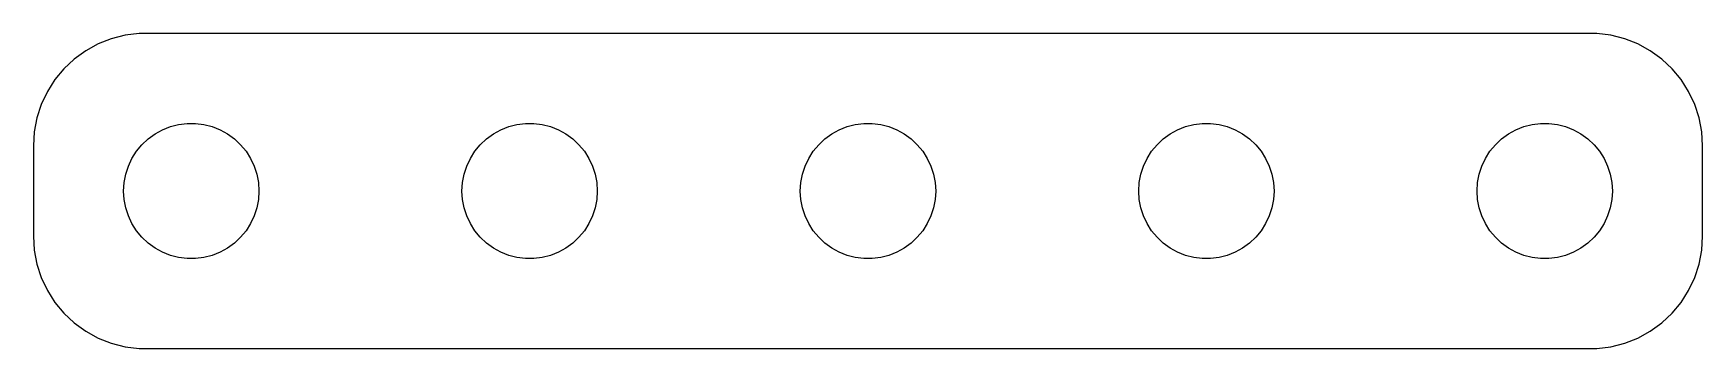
# Model space of a CAD drawing. Header units: metres. Extents: x -37 to 37, y -7 to 7.
import ezdxf

# ---------------------------------------------------------------- set-up
doc = ezdxf.new("R2010")
doc.units = ezdxf.units.M

msp = doc.modelspace()

# ---------------------------------------------------------------- linework, layer by layer
for p, q in [((-33.5451, 6.75528), (-34.1289, 6.52412)), ((-32.9369, 6.91142), (-33.5451, 6.75528)), ((-32.3139, 6.99013), (-32.9369, 6.91142)), ((32.3139, 6.99013), (-32.3139, 6.99013)), ((32.9369, 6.91142), (32.3139, 6.99013)), ((33.5451, 6.75528), (32.9369, 6.91142)), ((34.1289, 6.52412), (33.5451, 6.75528)), ((-34.6791, 6.22163), (-35.1871, 5.85255)), ((-34.1289, 6.52412), (-34.6791, 6.22163)), ((34.6791, 6.22163), (34.1289, 6.52412)), ((35.1871, 5.85255), (34.6791, 6.22163)), ((-35.6448, 5.42273), (-36.0451, 4.93892)), ((-35.1871, 5.85255), (-35.6448, 5.42273)), ((35.6448, 5.42273), (35.1871, 5.85255)), ((36.0451, 4.93892), (35.6448, 5.42273)), ((-36.0451, 4.93892), (-36.3815, 4.40877)), ((36.3815, 4.40877), (36.0451, 4.93892)), ((-36.6489, 3.84062), (-36.8429, 3.24344)), ((-36.3815, 4.40877), (-36.6489, 3.84062)), ((36.6489, 3.84062), (36.3815, 4.40877)), ((36.8429, 3.24344), (36.6489, 3.84062)), ((-36.8429, 3.24344), (-36.9606, 2.62666)), ((-30.5621, 2.94685), (-30.1884, 2.99408)), ((-30.1884, 2.99408), (-29.8116, 2.99408)), ((-29.8116, 2.99408), (-29.4379, 2.94685)), ((-15.5621, 2.94685), (-15.1884, 2.99408)), ((-15.1884, 2.99408), (-14.8116, 2.99408)), ((-14.8116, 2.99408), (-14.4379, 2.94685)), ((-0.562134, 2.94685), (-0.18837, 2.99408)), ((-0.18837, 2.99408), (0.18837, 2.99408)), ((0.18837, 2.99408), (0.562134, 2.94685)), ((14.4379, 2.94685), (14.8116, 2.99408)), ((14.8116, 2.99408), (15.1884, 2.99408)), ((15.1884, 2.99408), (15.5621, 2.94685)), ((29.4379, 2.94685), (29.8116, 2.99408)), ((29.8116, 2.99408), (30.1884, 2.99408)), ((30.1884, 2.99408), (30.5621, 2.94685)), ((36.9606, 2.62666), (36.8429, 3.24344)), ((-36.9606, 2.62666), (-37, 2)), ((-32.1869, 2.05363), (-31.9123, 2.31154)), ((-31.9123, 2.31154), (-31.6075, 2.53297)), ((-31.6075, 2.53297), (-31.2773, 2.71448)), ((-31.2773, 2.71448), (-30.927, 2.85316)), ((-30.927, 2.85316), (-30.5621, 2.94685)), ((-29.4379, 2.94685), (-29.0729, 2.85316)), ((-29.0729, 2.85316), (-28.7227, 2.71448)), ((-28.7227, 2.71448), (-28.3925, 2.53297)), ((-28.3925, 2.53297), (-28.0877, 2.31154)), ((-28.0877, 2.31154), (-27.8131, 2.05363)), ((-17.1869, 2.05363), (-16.9123, 2.31154)), ((-16.9123, 2.31154), (-16.6075, 2.53297)), ((-16.6075, 2.53297), (-16.2773, 2.71448)), ((-16.2773, 2.71448), (-15.927, 2.85316)), ((-15.927, 2.85316), (-15.5621, 2.94685)), ((-14.4379, 2.94685), (-14.0729, 2.85316)), ((-14.0729, 2.85316), (-13.7227, 2.71448)), ((-13.7227, 2.71448), (-13.3925, 2.53297)), ((-13.3925, 2.53297), (-13.0877, 2.31154)), ((-13.0877, 2.31154), (-12.8131, 2.05363)), ((-2.1869, 2.05363), (-1.91226, 2.31154)), ((-1.91226, 2.31154), (-1.60747, 2.53297)), ((-1.60747, 2.53297), (-1.27733, 2.71448)), ((-1.27733, 2.71448), (-0.927048, 2.85316)), ((-0.927048, 2.85316), (-0.562134, 2.94685)), ((0.562134, 2.94685), (0.927048, 2.85316)), ((0.927048, 2.85316), (1.27733, 2.71448)), ((1.27733, 2.71448), (1.60747, 2.53297)), ((1.60747, 2.53297), (1.91226, 2.31154)), ((1.91226, 2.31154), (2.1869, 2.05363)), ((12.8131, 2.05363), (13.0877, 2.31154)), ((13.0877, 2.31154), (13.3925, 2.53297)), ((13.3925, 2.53297), (13.7227, 2.71448)), ((13.7227, 2.71448), (14.0729, 2.85316)), ((14.0729, 2.85316), (14.4379, 2.94685)), ((15.5621, 2.94685), (15.927, 2.85316)), ((15.927, 2.85316), (16.2773, 2.71448)), ((16.2773, 2.71448), (16.6075, 2.53297)), ((16.6075, 2.53297), (16.9123, 2.31154)), ((16.9123, 2.31154), (17.1869, 2.05363)), ((27.8131, 2.05363), (28.0877, 2.31154)), ((28.0877, 2.31154), (28.3925, 2.53297)), ((28.3925, 2.53297), (28.7227, 2.71448)), ((28.7227, 2.71448), (29.0729, 2.85316)), ((29.0729, 2.85316), (29.4379, 2.94685)), ((30.5621, 2.94685), (30.927, 2.85316)), ((30.927, 2.85316), (31.2773, 2.71448)), ((31.2773, 2.71448), (31.6075, 2.53297)), ((31.6075, 2.53297), (31.9123, 2.31154)), ((31.9123, 2.31154), (32.1869, 2.05363)), ((37, 2), (36.9606, 2.62666)), ((-37, 2), (-37, -2)), ((-32.6289, 1.44525), (-32.427, 1.76335)), ((-32.427, 1.76335), (-32.1869, 2.05363)), ((-27.8131, 2.05363), (-27.5729, 1.76335)), ((-27.5729, 1.76335), (-27.3711, 1.44525)), ((-17.6289, 1.44525), (-17.427, 1.76335)), ((-17.427, 1.76335), (-17.1869, 2.05363)), ((-12.8131, 2.05363), (-12.5729, 1.76335)), ((-12.5729, 1.76335), (-12.3711, 1.44525)), ((-2.62891, 1.44525), (-2.42705, 1.76335)), ((-2.42705, 1.76335), (-2.1869, 2.05363)), ((2.1869, 2.05363), (2.42705, 1.76335)), ((2.42705, 1.76335), (2.62891, 1.44525)), ((12.3711, 1.44525), (12.5729, 1.76335)), ((12.5729, 1.76335), (12.8131, 2.05363)), ((17.1869, 2.05363), (17.427, 1.76335)), ((17.427, 1.76335), (17.6289, 1.44525)), ((27.3711, 1.44525), (27.5729, 1.76335)), ((27.5729, 1.76335), (27.8131, 2.05363)), ((32.1869, 2.05363), (32.427, 1.76335)), ((32.427, 1.76335), (32.6289, 1.44525)), ((37, -2), (37, 2)), ((-32.9763, 0.375992), (-32.9057, 0.746063)), ((-32.9057, 0.746063), (-32.7893, 1.10437)), ((-32.7893, 1.10437), (-32.6289, 1.44525)), ((-27.3711, 1.44525), (-27.2107, 1.10437)), ((-27.2107, 1.10437), (-27.0942, 0.746063)), ((-27.0942, 0.746063), (-27.0237, 0.375992)), ((-17.9763, 0.375992), (-17.9057, 0.746063)), ((-17.9057, 0.746063), (-17.7893, 1.10437)), ((-17.7893, 1.10437), (-17.6289, 1.44525)), ((-12.3711, 1.44525), (-12.2107, 1.10437)), ((-12.2107, 1.10437), (-12.0942, 0.746063)), ((-12.0942, 0.746063), (-12.0237, 0.375992)), ((-2.97633, 0.375992), (-2.90575, 0.746063)), ((-2.90575, 0.746063), (-2.78932, 1.10437)), ((-2.78932, 1.10437), (-2.62891, 1.44525)), ((2.62891, 1.44525), (2.78932, 1.10437)), ((2.78932, 1.10437), (2.90575, 0.746063)), ((2.90575, 0.746063), (2.97633, 0.375992)), ((12.0237, 0.375992), (12.0942, 0.746063)), ((12.0942, 0.746063), (12.2107, 1.10437)), ((12.2107, 1.10437), (12.3711, 1.44525)), ((17.6289, 1.44525), (17.7893, 1.10437)), ((17.7893, 1.10437), (17.9057, 0.746063)), ((17.9057, 0.746063), (17.9763, 0.375992)), ((27.0237, 0.375992), (27.0942, 0.746063)), ((27.0942, 0.746063), (27.2107, 1.10437)), ((27.2107, 1.10437), (27.3711, 1.44525)), ((32.6289, 1.44525), (32.7893, 1.10437)), ((32.7893, 1.10437), (32.9057, 0.746063)), ((32.9057, 0.746063), (32.9763, 0.375992)), ((-33, 0), (-32.9763, 0.375992)), ((-32.9763, -0.375992), (-33, 0)), ((-27.0237, 0.375992), (-27, 0)), ((-27, 0), (-27.0237, -0.375992)), ((-18, 0), (-17.9763, 0.375992)), ((-17.9763, -0.375992), (-18, 0)), ((-12.0237, 0.375992), (-12, 0)), ((-12, 0), (-12.0237, -0.375992)), ((-3, 0), (-2.97633, 0.375992)), ((-2.97633, -0.375992), (-3, 0)), ((2.97633, 0.375992), (3, 0)), ((3, 0), (2.97633, -0.375992)), ((12, 0), (12.0237, 0.375992)), ((12.0237, -0.375992), (12, 0)), ((17.9763, 0.375992), (18, 0)), ((18, 0), (17.9763, -0.375992)), ((27, 0), (27.0237, 0.375992)), ((27.0237, -0.375992), (27, 0)), ((32.9763, 0.375992), (33, 0)), ((33, 0), (32.9763, -0.375992)), ((-32.9057, -0.746063), (-32.9763, -0.375992)), ((-27.0237, -0.375992), (-27.0942, -0.746063)), ((-17.9057, -0.746063), (-17.9763, -0.375992)), ((-12.0237, -0.375992), (-12.0942, -0.746063)), ((-2.90575, -0.746063), (-2.97633, -0.375992)), ((2.97633, -0.375992), (2.90575, -0.746063)), ((12.0942, -0.746063), (12.0237, -0.375992)), ((17.9763, -0.375992), (17.9057, -0.746063)), ((27.0942, -0.746063), (27.0237, -0.375992)), ((32.9763, -0.375992), (32.9057, -0.746063)), ((-32.7893, -1.10437), (-32.9057, -0.746063)), ((-32.6289, -1.44525), (-32.7893, -1.10437)), ((-32.427, -1.76335), (-32.6289, -1.44525)), ((-27.3711, -1.44525), (-27.5729, -1.76335)), ((-27.2107, -1.10437), (-27.3711, -1.44525)), ((-27.0942, -0.746063), (-27.2107, -1.10437)), ((-17.7893, -1.10437), (-17.9057, -0.746063)), ((-17.6289, -1.44525), (-17.7893, -1.10437)), ((-17.427, -1.76335), (-17.6289, -1.44525)), ((-12.3711, -1.44525), (-12.5729, -1.76335)), ((-12.2107, -1.10437), (-12.3711, -1.44525)), ((-12.0942, -0.746063), (-12.2107, -1.10437)), ((-2.78932, -1.10437), (-2.90575, -0.746063)), ((-2.62891, -1.44525), (-2.78932, -1.10437)), ((-2.42705, -1.76335), (-2.62891, -1.44525)), ((2.62891, -1.44525), (2.42705, -1.76335)), ((2.78932, -1.10437), (2.62891, -1.44525)), ((2.90575, -0.746063), (2.78932, -1.10437)), ((12.2107, -1.10437), (12.0942, -0.746063)), ((12.3711, -1.44525), (12.2107, -1.10437)), ((12.5729, -1.76335), (12.3711, -1.44525)), ((17.6289, -1.44525), (17.427, -1.76335)), ((17.7893, -1.10437), (17.6289, -1.44525)), ((17.9057, -0.746063), (17.7893, -1.10437)), ((27.2107, -1.10437), (27.0942, -0.746063)), ((27.3711, -1.44525), (27.2107, -1.10437)), ((27.5729, -1.76335), (27.3711, -1.44525)), ((32.6289, -1.44525), (32.427, -1.76335)), ((32.7893, -1.10437), (32.6289, -1.44525)), ((32.9057, -0.746063), (32.7893, -1.10437)), ((-37, -2), (-36.9606, -2.62666)), ((-32.1869, -2.05363), (-32.427, -1.76335)), ((-31.9123, -2.31154), (-32.1869, -2.05363)), ((-27.8131, -2.05363), (-28.0877, -2.31154)), ((-27.5729, -1.76335), (-27.8131, -2.05363)), ((-17.1869, -2.05363), (-17.427, -1.76335)), ((-16.9123, -2.31154), (-17.1869, -2.05363)), ((-12.8131, -2.05363), (-13.0877, -2.31154)), ((-12.5729, -1.76335), (-12.8131, -2.05363)), ((-2.1869, -2.05363), (-2.42705, -1.76335)), ((-1.91226, -2.31154), (-2.1869, -2.05363)), ((2.1869, -2.05363), (1.91226, -2.31154)), ((2.42705, -1.76335), (2.1869, -2.05363)), ((12.8131, -2.05363), (12.5729, -1.76335)), ((13.0877, -2.31154), (12.8131, -2.05363)), ((17.1869, -2.05363), (16.9123, -2.31154)), ((17.427, -1.76335), (17.1869, -2.05363)), ((27.8131, -2.05363), (27.5729, -1.76335)), ((28.0877, -2.31154), (27.8131, -2.05363)), ((32.1869, -2.05363), (31.9123, -2.31154)), ((32.427, -1.76335), (32.1869, -2.05363)), ((36.9606, -2.62666), (37, -2)), ((-36.9606, -2.62666), (-36.8429, -3.24344)), ((-31.6075, -2.53297), (-31.9123, -2.31154)), ((-31.2773, -2.71448), (-31.6075, -2.53297)), ((-30.927, -2.85316), (-31.2773, -2.71448)), ((-30.5621, -2.94685), (-30.927, -2.85316)), ((-30.1884, -2.99408), (-30.5621, -2.94685)), ((-29.4379, -2.94685), (-29.8116, -2.99408)), ((-29.0729, -2.85316), (-29.4379, -2.94685)), ((-28.7227, -2.71448), (-29.0729, -2.85316)), ((-28.3925, -2.53297), (-28.7227, -2.71448)), ((-28.0877, -2.31154), (-28.3925, -2.53297)), ((-16.6075, -2.53297), (-16.9123, -2.31154)), ((-16.2773, -2.71448), (-16.6075, -2.53297)), ((-15.927, -2.85316), (-16.2773, -2.71448)), ((-15.5621, -2.94685), (-15.927, -2.85316)), ((-15.1884, -2.99408), (-15.5621, -2.94685)), ((-14.4379, -2.94685), (-14.8116, -2.99408)), ((-14.0729, -2.85316), (-14.4379, -2.94685)), ((-13.7227, -2.71448), (-14.0729, -2.85316)), ((-13.3925, -2.53297), (-13.7227, -2.71448)), ((-13.0877, -2.31154), (-13.3925, -2.53297)), ((-1.60747, -2.53297), (-1.91226, -2.31154)), ((-1.27733, -2.71448), (-1.60747, -2.53297)), ((-0.927048, -2.85316), (-1.27733, -2.71448)), ((-0.562134, -2.94685), (-0.927048, -2.85316)), ((-0.18837, -2.99408), (-0.562134, -2.94685)), ((0.562134, -2.94685), (0.18837, -2.99408)), ((0.927048, -2.85316), (0.562134, -2.94685)), ((1.27733, -2.71448), (0.927048, -2.85316)), ((1.60747, -2.53297), (1.27733, -2.71448)), ((1.91226, -2.31154), (1.60747, -2.53297)), ((13.3925, -2.53297), (13.0877, -2.31154)), ((13.7227, -2.71448), (13.3925, -2.53297)), ((14.0729, -2.85316), (13.7227, -2.71448)), ((14.4379, -2.94685), (14.0729, -2.85316)), ((14.8116, -2.99408), (14.4379, -2.94685)), ((15.5621, -2.94685), (15.1884, -2.99408)), ((15.927, -2.85316), (15.5621, -2.94685)), ((16.2773, -2.71448), (15.927, -2.85316)), ((16.6075, -2.53297), (16.2773, -2.71448)), ((16.9123, -2.31154), (16.6075, -2.53297)), ((28.3925, -2.53297), (28.0877, -2.31154)), ((28.7227, -2.71448), (28.3925, -2.53297)), ((29.0729, -2.85316), (28.7227, -2.71448)), ((29.4379, -2.94685), (29.0729, -2.85316)), ((29.8116, -2.99408), (29.4379, -2.94685)), ((30.5621, -2.94685), (30.1884, -2.99408)), ((30.927, -2.85316), (30.5621, -2.94685)), ((31.2773, -2.71448), (30.927, -2.85316)), ((31.6075, -2.53297), (31.2773, -2.71448)), ((31.9123, -2.31154), (31.6075, -2.53297)), ((36.8429, -3.24344), (36.9606, -2.62666)), ((-36.8429, -3.24344), (-36.6489, -3.84062)), ((-29.8116, -2.99408), (-30.1884, -2.99408)), ((-14.8116, -2.99408), (-15.1884, -2.99408)), ((0.18837, -2.99408), (-0.18837, -2.99408)), ((15.1884, -2.99408), (14.8116, -2.99408)), ((30.1884, -2.99408), (29.8116, -2.99408)), ((36.6489, -3.84062), (36.8429, -3.24344)), ((-36.6489, -3.84062), (-36.3815, -4.40877)), ((-36.3815, -4.40877), (-36.0451, -4.93892)), ((36.0451, -4.93892), (36.3815, -4.40877)), ((36.3815, -4.40877), (36.6489, -3.84062)), ((-36.0451, -4.93892), (-35.6448, -5.42273)), ((35.6448, -5.42273), (36.0451, -4.93892)), ((-35.6448, -5.42273), (-35.1871, -5.85255)), ((-35.1871, -5.85255), (-34.6791, -6.22163)), ((34.6791, -6.22163), (35.1871, -5.85255)), ((35.1871, -5.85255), (35.6448, -5.42273)), ((-34.6791, -6.22163), (-34.1289, -6.52412)), ((-34.1289, -6.52412), (-33.5451, -6.75528)), ((33.5451, -6.75528), (34.1289, -6.52412)), ((34.1289, -6.52412), (34.6791, -6.22163)), ((-33.5451, -6.75528), (-32.9369, -6.91142)), ((-32.9369, -6.91142), (-32.3139, -6.99013)), ((-32.3139, -6.99013), (32.3139, -6.99013)), ((32.3139, -6.99013), (32.9369, -6.91142)), ((32.9369, -6.91142), (33.5451, -6.75528))]:
    msp.add_line(p, q)

doc.saveas('drawing.dxf')
